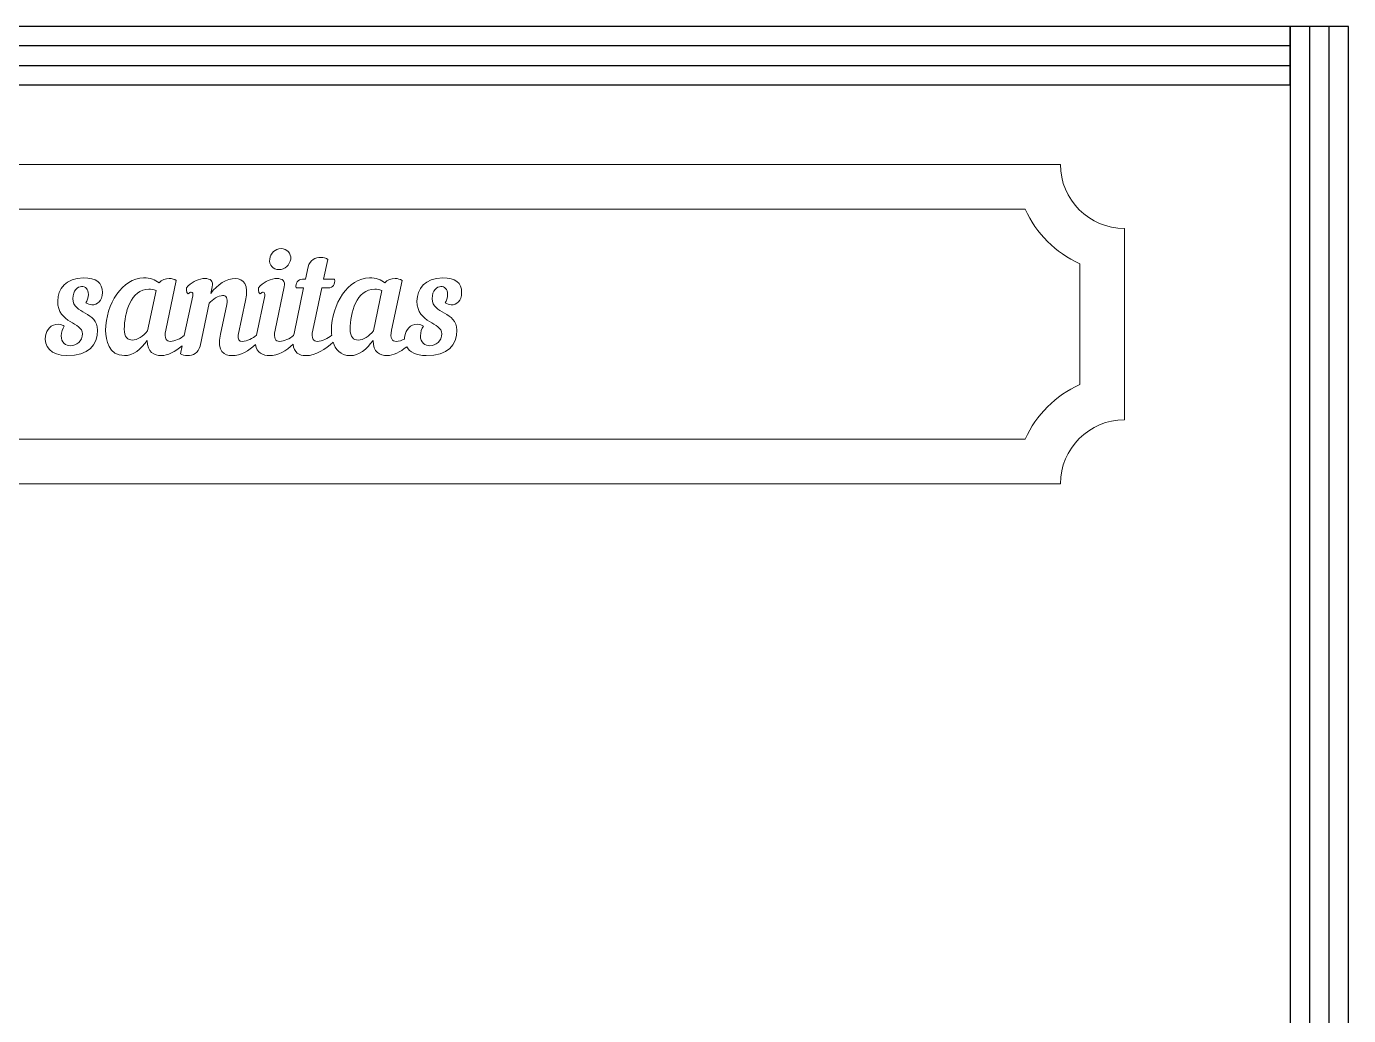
# Model space of a CAD drawing. Header units: millimetres. Extents: x -757 to 1128, y -558 to 127.
# Drawn here: x 506 to 594.5, y 58.8 to 125 of the extents above; entities that cross this region are included whole.
import ezdxf

# ---------------------------------------------------------------- set-up
doc = ezdxf.new("R2010")
doc.units = ezdxf.units.MM
doc.header["$MEASUREMENT"] = 0
doc.layers.add('Layer 1', color=7, linetype='Continuous')

msp = doc.modelspace()

# ---------------------------------------------------------------- linework, layer by layer
at = {"layer": 'Layer 1', "color": 25}
for points in [[(358.4114, 121.1334), (358.4114, 121.1334), (358.4114, 125.0334), (358.4114, 125.0334), (358.4114, 125.0334), (358.4114, 125.0334), (590.6114, 125.0334), (590.6114, 125.0334), (590.6114, 125.0334), (590.6114, 125.0334), (590.6114, 121.1334), (590.6114, 121.1334), (590.6114, 121.1334), (590.6114, 121.1334), (358.4114, 121.1334), (358.4114, 121.1334)], [(590.6114, 125.0334), (590.6114, 125.0334), (594.5114, 125.0334), (594.5114, 125.0334), (594.5114, 125.0334), (594.5114, 125.0334), (594.5114, -174.9665), (594.5114, -174.9665), (594.5114, -174.9665), (594.5114, -174.9665), (590.6114, -174.9665), (590.6114, -174.9665), (590.6114, -174.9665), (590.6114, -174.9665), (590.6114, 125.0334), (590.6114, 125.0334)]]:
    msp.add_open_spline(points, degree=3, knots=[0, 0, 0, 0, 0.2, 0.2, 0.2, 0.2, 0.4, 0.4, 0.4, 0.4, 0.6, 0.6, 0.6, 0.6, 1, 1, 1, 1], dxfattribs=at)
at = {"layer": 'Layer 1', "color": 248}
for points in [[(591.9001, 125.0334), (591.9001, 125.0334), (593.2227, 125.0334), (593.2227, 125.0334), (593.2227, 125.0334), (593.2227, 125.0334), (593.2227, -174.9665), (593.2227, -174.9665), (593.2227, -174.9665), (593.2227, -174.9665), (591.9001, -174.9665), (591.9001, -174.9665), (591.9001, -174.9665), (591.9001, -174.9665), (591.9001, 125.0334), (591.9001, 125.0334)], [(358.4114, 122.4221), (358.4114, 122.4221), (358.4114, 123.7447), (358.4114, 123.7447), (358.4114, 123.7447), (358.4114, 123.7447), (590.6114, 123.7447), (590.6114, 123.7447), (590.6114, 123.7447), (590.6114, 123.7447), (590.6114, 122.4221), (590.6114, 122.4221), (590.6114, 122.4221), (590.6114, 122.4221), (358.4114, 122.4221), (358.4114, 122.4221)]]:
    msp.add_open_spline(points, degree=3, knots=[0, 0, 0, 0, 0.2, 0.2, 0.2, 0.2, 0.4, 0.4, 0.4, 0.4, 0.6, 0.6, 0.6, 0.6, 1, 1, 1, 1], dxfattribs=at)
at = {"layer": 'Layer 1', "lineweight": 9}
for points, knots in [([(373.7995, 115.7981), (373.7995, 115.7981), (575.2234, 115.7981), (575.2234, 115.7981), (575.2234, 115.7981), (575.2234, 113.4377), (577.1548, 111.5062), (579.5152, 111.5062), (579.5152, 111.5062), (579.5152, 111.5062), (579.5152, 98.7113), (579.5152, 98.7113), (579.5152, 98.7113), (577.1548, 98.7113), (575.2234, 96.7801), (575.2234, 94.4196), (575.2234, 94.4196), (575.2234, 94.4196), (373.7995, 94.4196), (373.7995, 94.4196), (373.7995, 94.4196), (373.7995, 96.7801), (371.8681, 98.7113), (369.5077, 98.7113), (369.5077, 98.7113), (369.5077, 98.7113), (369.5077, 111.5062), (369.5077, 111.5062), (369.5077, 111.5062), (371.8681, 111.5062), (373.7995, 113.4377), (373.7995, 115.7981)], [0, 0, 0, 0, 0.1111111, 0.1111111, 0.1111111, 0.1111111, 0.2222222, 0.2222222, 0.2222222, 0.2222222, 0.3333333, 0.3333333, 0.3333333, 0.3333333, 0.4444444, 0.4444444, 0.4444444, 0.4444444, 0.5555556, 0.5555556, 0.5555556, 0.5555556, 0.6666667, 0.6666667, 0.6666667, 0.6666667, 0.7777778, 0.7777778, 0.7777778, 0.7777778, 1, 1, 1, 1]), ([(376.1519, 112.7981), (375.4203, 111.1868), (374.119, 109.8854), (372.5077, 109.1538), (372.5077, 109.1538), (372.5077, 109.1538), (372.5077, 101.0638), (372.5077, 101.0638), (372.5077, 101.0638), (374.119, 100.3322), (375.4203, 99.0309), (376.1519, 97.4196), (376.1519, 97.4196), (376.1519, 97.4196), (572.871, 97.4196), (572.871, 97.4196), (572.871, 97.4196), (573.6026, 99.0309), (574.9039, 100.3322), (576.5152, 101.0638), (576.5152, 101.0638), (576.5152, 101.0638), (576.5152, 109.1538), (576.5152, 109.1538), (576.5152, 109.1538), (574.9039, 109.8854), (573.6026, 111.1868), (572.871, 112.7981), (572.871, 112.7981), (572.871, 112.7981), (376.1519, 112.7981), (376.1519, 112.7981)], [0, 0, 0, 0, 0.1111111, 0.1111111, 0.1111111, 0.1111111, 0.2222222, 0.2222222, 0.2222222, 0.2222222, 0.3333333, 0.3333333, 0.3333333, 0.3333333, 0.4444444, 0.4444444, 0.4444444, 0.4444444, 0.5555556, 0.5555556, 0.5555556, 0.5555556, 0.6666667, 0.6666667, 0.6666667, 0.6666667, 0.7777778, 0.7777778, 0.7777778, 0.7777778, 1, 1, 1, 1]), ([(522.2966, 109.4607), (522.2362, 109.0683), (522.528, 108.7564), (522.9204, 108.7564), (522.9204, 108.7564), (523.3129, 108.7564), (523.6449, 109.0683), (523.7053, 109.4607), (523.7053, 109.4607), (523.7455, 109.8532), (523.4537, 110.1651), (523.0613, 110.1651), (523.0613, 110.1651), (522.6689, 110.1651), (522.3368, 109.8532), (522.2966, 109.4607)], [0, 0, 0, 0, 0.2, 0.2, 0.2, 0.2, 0.4, 0.4, 0.4, 0.4, 0.6, 0.6, 0.6, 0.6, 1, 1, 1, 1]), ([(513.8544, 108.203), (512.4557, 108.203), (511.3187, 106.4521), (511.3187, 104.6913), (511.3187, 104.6913), (511.3187, 104.0473), (511.53, 103.0008), (512.5765, 103.0008), (512.5765, 103.0008), (513.15, 103.0008), (513.6833, 103.4234), (514.1059, 104.0171), (514.1059, 104.0171), (514.0959, 103.2222), (514.5688, 103.0008), (515.0417, 103.0008), (515.0417, 103.0008), (515.4631, 103.0008), (515.9935, 103.2792), (516.4309, 103.653), (516.4309, 103.653), (516.4309, 103.653), (516.3196, 103.1316), (516.3196, 103.1316), (516.3196, 103.1316), (516.4404, 103.0511), (516.6114, 103.0008), (516.7926, 103.0008), (516.7926, 103.0008), (517.1548, 103.0008), (517.5372, 103.1719), (517.6378, 103.6347), (517.6378, 103.6347), (517.6378, 103.6347), (518.2516, 106.5024), (518.2516, 106.5024), (518.2516, 106.5024), (518.4729, 106.7741), (518.8754, 107.0257), (519.1471, 107.0257), (519.1471, 107.0257), (519.3685, 107.0257), (519.5094, 106.8546), (519.4188, 106.432), (519.4188, 106.432), (519.4188, 106.432), (518.9962, 104.4296), (518.9962, 104.4296), (518.9962, 104.4296), (518.7446, 103.2524), (519.2779, 103.0008), (519.781, 103.0008), (519.781, 103.0008), (520.343, 103.0008), (520.9051, 103.3225), (521.3505, 103.7385), (521.3505, 103.7385), (521.411, 103.1848), (521.87, 103.0008), (522.2765, 103.0008), (522.2765, 103.0008), (522.8478, 103.0008), (523.4192, 103.3333), (523.8681, 103.7594), (523.8681, 103.7594), (523.9222, 103.2082), (524.2595, 103.0008), (524.7115, 103.0008), (524.7115, 103.0008), (525.3486, 103.0008), (526.0663, 103.4141), (526.5425, 103.9096), (526.5425, 103.9096), (526.6913, 103.4311), (527.0189, 103.0008), (527.6899, 103.0008), (527.6899, 103.0008), (528.2634, 103.0008), (528.7967, 103.4234), (529.2193, 104.0171), (529.2193, 104.0171), (529.2093, 103.2222), (529.6822, 103.0008), (530.1551, 103.0008), (530.1551, 103.0008), (530.5532, 103.0008), (531.0485, 103.2494), (531.4709, 103.5919), (531.4709, 103.5919), (531.676, 103.2465), (532.1014, 103.0008), (532.7612, 103.0008), (532.7612, 103.0008), (532.7612, 103.0008), (532.7612, 103.0008), (532.7612, 103.0008), (532.7612, 103.0008), (534.2404, 103.0008), (534.824, 103.7253), (534.824, 104.7013), (534.824, 104.7013), (534.824, 105.9792), (533.1738, 105.7478), (533.1738, 106.8144), (533.1738, 106.8144), (533.1738, 107.3577), (533.4857, 107.6294), (533.7574, 107.6294), (533.7574, 107.6294), (533.9989, 107.6294), (534.2102, 107.4584), (534.2102, 107.0861), (534.2102, 107.0861), (534.2102, 106.8848), (534.1398, 106.6634), (534.0391, 106.5427), (534.0391, 106.5427), (534.17, 106.4521), (534.3108, 106.4119), (534.4416, 106.4018), (534.4416, 106.4018), (534.8139, 106.3817), (535.146, 106.6634), (535.146, 107.2269), (535.146, 107.2269), (535.146, 107.881), (534.7334, 108.203), (533.8782, 108.203), (533.8782, 108.203), (532.7109, 108.203), (532.1575, 107.4584), (532.1575, 106.6534), (532.1575, 106.6534), (532.1575, 105.1441), (533.8178, 105.2346), (533.8178, 104.4699), (533.8178, 104.4699), (533.8178, 103.9768), (533.4052, 103.6649), (533.0229, 103.6649), (533.0229, 103.6649), (532.7009, 103.6649), (532.3889, 103.8662), (532.3889, 104.329), (532.3889, 104.329), (532.3889, 104.5705), (532.4694, 104.812), (532.6003, 104.9629), (532.6003, 104.9629), (532.4896, 105.0636), (532.3588, 105.1038), (532.1978, 105.1038), (532.1978, 105.1038), (531.7047, 105.1038), (531.4129, 104.7416), (531.3425, 104.329), (531.3425, 104.329), (531.3305, 104.2558), (531.3252, 104.1829), (531.3265, 104.111), (531.3265, 104.111), (531.142, 104.0183), (530.9431, 103.9567), (530.7589, 103.9567), (530.7589, 103.9567), (530.4972, 103.9567), (530.3362, 104.1378), (530.457, 104.7013), (530.457, 104.7013), (530.457, 104.7013), (531.1613, 108.0319), (531.1613, 108.0319), (531.1613, 108.0319), (531.0406, 108.1124), (530.8695, 108.1627), (530.6884, 108.1627), (530.6884, 108.1627), (530.4369, 108.1627), (530.1753, 108.0722), (530.0042, 107.8709), (530.0042, 107.8709), (529.7526, 108.0923), (529.4206, 108.203), (528.9678, 108.203), (528.9678, 108.203), (528.9678, 108.203), (528.9678, 108.203), (528.9678, 108.203), (528.9678, 108.203), (527.5691, 108.203), (526.4321, 106.4521), (526.4321, 104.6913), (526.4321, 104.6913), (526.4321, 104.593), (526.4371, 104.4853), (526.4492, 104.3734), (526.4492, 104.3734), (526.1925, 104.1537), (525.8158, 103.9567), (525.4863, 103.9567), (525.4863, 103.9567), (525.2247, 103.9567), (525.0637, 104.1378), (525.1844, 104.7013), (525.1844, 104.7013), (525.1844, 104.7013), (525.7781, 107.5288), (525.7781, 107.5288), (525.7781, 107.5288), (525.7781, 107.5288), (526.2208, 107.5288), (526.2208, 107.5288), (526.2208, 107.5288), (526.5327, 107.5288), (526.6937, 107.7904), (526.6434, 108.1124), (526.6434, 108.1124), (526.6434, 108.1124), (525.9089, 108.1124), (525.9089, 108.1124), (525.9089, 108.1124), (525.9089, 108.1124), (526.1906, 109.4406), (526.1906, 109.4406), (526.1906, 109.4406), (526.0699, 109.5211), (525.8988, 109.5714), (525.7177, 109.5714), (525.7177, 109.5714), (525.3555, 109.5714), (524.9731, 109.4004), (524.8725, 108.9375), (524.8725, 108.9375), (524.8725, 108.9375), (524.6914, 108.1124), (524.6914, 108.1124), (524.6914, 108.1124), (524.6914, 108.1124), (524.4901, 108.1124), (524.4901, 108.1124), (524.4901, 108.1124), (524.1782, 108.1124), (524.0172, 107.8508), (524.0675, 107.5288), (524.0675, 107.5288), (524.0675, 107.5288), (524.5706, 107.5288), (524.5706, 107.5288), (524.5706, 107.5288), (524.5706, 107.5288), (523.9266, 104.49), (523.9266, 104.49), (523.9266, 104.49), (523.9169, 104.4435), (523.9085, 104.3983), (523.9009, 104.3543), (523.9009, 104.3543), (523.6451, 104.1424), (523.2806, 103.9567), (522.9607, 103.9567), (522.9607, 103.9567), (522.6991, 103.9567), (522.5381, 104.1378), (522.6588, 104.7013), (522.6588, 104.7013), (522.6588, 104.7013), (523.2726, 107.6093), (523.2726, 107.6093), (523.2726, 107.6093), (523.3531, 107.9917), (523.1519, 108.1627), (522.7896, 108.1627), (522.7896, 108.1627), (522.367, 108.1627), (522.0048, 107.9514), (521.6627, 107.6797), (521.6627, 107.6797), (521.4614, 107.5187), (521.5319, 107.2068), (521.6627, 107.1263), (521.6627, 107.1263), (521.7532, 107.2068), (521.8136, 107.2471), (521.8639, 107.2471), (521.8639, 107.2471), (521.9545, 107.2471), (521.9947, 107.1565), (521.9645, 106.9955), (521.9645, 106.9955), (521.9645, 106.9955), (521.4152, 104.3624), (521.4152, 104.3624), (521.4152, 104.3624), (521.1589, 104.1472), (520.7893, 103.9567), (520.4653, 103.9567), (520.4653, 103.9567), (520.264, 103.9567), (520.1332, 104.0775), (520.1936, 104.3693), (520.1936, 104.3693), (520.1936, 104.3693), (520.6866, 106.6836), (520.6866, 106.6836), (520.6866, 106.6836), (520.9181, 107.7401), (520.5357, 108.1627), (520.0024, 108.1627), (520.0024, 108.1627), (519.4188, 108.1627), (518.7748, 107.7602), (518.3522, 107.1565), (518.3522, 107.1565), (518.3522, 107.1565), (518.4528, 107.6093), (518.4528, 107.6093), (518.4528, 107.6093), (518.5434, 107.9917), (518.3321, 108.1627), (517.9698, 108.1627), (517.9698, 108.1627), (517.5472, 108.1627), (517.185, 107.9514), (516.8429, 107.6797), (516.8429, 107.6797), (516.6416, 107.5187), (516.7121, 107.2068), (516.8429, 107.1263), (516.8429, 107.1263), (516.9334, 107.2068), (516.9938, 107.2471), (517.0441, 107.2471), (517.0441, 107.2471), (517.1347, 107.2471), (517.185, 107.1565), (517.1447, 106.9955), (517.1447, 106.9955), (517.1447, 106.9955), (516.5796, 104.3494), (516.5796, 104.3494), (516.5796, 104.3494), (516.324, 104.1396), (515.9629, 103.9567), (515.6455, 103.9567), (515.6455, 103.9567), (515.3838, 103.9567), (515.2228, 104.1378), (515.3436, 104.7013), (515.3436, 104.7013), (515.3436, 104.7013), (516.0479, 108.0319), (516.0479, 108.0319), (516.0479, 108.0319), (515.9272, 108.1124), (515.7561, 108.1627), (515.575, 108.1627), (515.575, 108.1627), (515.3235, 108.1627), (515.0619, 108.0722), (514.8908, 107.8709), (514.8908, 107.8709), (514.6392, 108.0923), (514.3072, 108.203), (513.8544, 108.203), (513.8544, 108.203), (513.8544, 108.203), (513.8544, 108.203), (513.8544, 108.203)], [0, 0, 0, 0, 0.0107527, 0.0107527, 0.0107527, 0.0107527, 0.0215054, 0.0215054, 0.0215054, 0.0215054, 0.0322581, 0.0322581, 0.0322581, 0.0322581, 0.0430108, 0.0430108, 0.0430108, 0.0430108, 0.0537634, 0.0537634, 0.0537634, 0.0537634, 0.0645161, 0.0645161, 0.0645161, 0.0645161, 0.0752688, 0.0752688, 0.0752688, 0.0752688, 0.0860215, 0.0860215, 0.0860215, 0.0860215, 0.0967742, 0.0967742, 0.0967742, 0.0967742, 0.1075269, 0.1075269, 0.1075269, 0.1075269, 0.1182796, 0.1182796, 0.1182796, 0.1182796, 0.1290323, 0.1290323, 0.1290323, 0.1290323, 0.1397849, 0.1397849, 0.1397849, 0.1397849, 0.1505376, 0.1505376, 0.1505376, 0.1505376, 0.1612903, 0.1612903, 0.1612903, 0.1612903, 0.172043, 0.172043, 0.172043, 0.172043, 0.1827957, 0.1827957, 0.1827957, 0.1827957, 0.1935484, 0.1935484, 0.1935484, 0.1935484, 0.2043011, 0.2043011, 0.2043011, 0.2043011, 0.2150538, 0.2150538, 0.2150538, 0.2150538, 0.2258065, 0.2258065, 0.2258065, 0.2258065, 0.2365591, 0.2365591, 0.2365591, 0.2365591, 0.2473118, 0.2473118, 0.2473118, 0.2473118, 0.2580645, 0.2580645, 0.2580645, 0.2580645, 0.2688172, 0.2688172, 0.2688172, 0.2688172, 0.2795699, 0.2795699, 0.2795699, 0.2795699, 0.2903226, 0.2903226, 0.2903226, 0.2903226, 0.3010753, 0.3010753, 0.3010753, 0.3010753, 0.311828, 0.311828, 0.311828, 0.311828, 0.3225806, 0.3225806, 0.3225806, 0.3225806, 0.3333333, 0.3333333, 0.3333333, 0.3333333, 0.344086, 0.344086, 0.344086, 0.344086, 0.3548387, 0.3548387, 0.3548387, 0.3548387, 0.3655914, 0.3655914, 0.3655914, 0.3655914, 0.3763441, 0.3763441, 0.3763441, 0.3763441, 0.3870968, 0.3870968, 0.3870968, 0.3870968, 0.3978495, 0.3978495, 0.3978495, 0.3978495, 0.4086022, 0.4086022, 0.4086022, 0.4086022, 0.4193548, 0.4193548, 0.4193548, 0.4193548, 0.4301075, 0.4301075, 0.4301075, 0.4301075, 0.4408602, 0.4408602, 0.4408602, 0.4408602, 0.4516129, 0.4516129, 0.4516129, 0.4516129, 0.4623656, 0.4623656, 0.4623656, 0.4623656, 0.4731183, 0.4731183, 0.4731183, 0.4731183, 0.483871, 0.483871, 0.483871, 0.483871, 0.4946237, 0.4946237, 0.4946237, 0.4946237, 0.5053763, 0.5053763, 0.5053763, 0.5053763, 0.516129, 0.516129, 0.516129, 0.516129, 0.5268817, 0.5268817, 0.5268817, 0.5268817, 0.5376344, 0.5376344, 0.5376344, 0.5376344, 0.5483871, 0.5483871, 0.5483871, 0.5483871, 0.5591398, 0.5591398, 0.5591398, 0.5591398, 0.5698925, 0.5698925, 0.5698925, 0.5698925, 0.5806452, 0.5806452, 0.5806452, 0.5806452, 0.5913978, 0.5913978, 0.5913978, 0.5913978, 0.6021505, 0.6021505, 0.6021505, 0.6021505, 0.6129032, 0.6129032, 0.6129032, 0.6129032, 0.6236559, 0.6236559, 0.6236559, 0.6236559, 0.6344086, 0.6344086, 0.6344086, 0.6344086, 0.6451613, 0.6451613, 0.6451613, 0.6451613, 0.655914, 0.655914, 0.655914, 0.655914, 0.6666667, 0.6666667, 0.6666667, 0.6666667, 0.6774194, 0.6774194, 0.6774194, 0.6774194, 0.688172, 0.688172, 0.688172, 0.688172, 0.6989247, 0.6989247, 0.6989247, 0.6989247, 0.7096774, 0.7096774, 0.7096774, 0.7096774, 0.7204301, 0.7204301, 0.7204301, 0.7204301, 0.7311828, 0.7311828, 0.7311828, 0.7311828, 0.7419355, 0.7419355, 0.7419355, 0.7419355, 0.7526882, 0.7526882, 0.7526882, 0.7526882, 0.7634409, 0.7634409, 0.7634409, 0.7634409, 0.7741935, 0.7741935, 0.7741935, 0.7741935, 0.7849462, 0.7849462, 0.7849462, 0.7849462, 0.7956989, 0.7956989, 0.7956989, 0.7956989, 0.8064516, 0.8064516, 0.8064516, 0.8064516, 0.8172043, 0.8172043, 0.8172043, 0.8172043, 0.827957, 0.827957, 0.827957, 0.827957, 0.8387097, 0.8387097, 0.8387097, 0.8387097, 0.8494624, 0.8494624, 0.8494624, 0.8494624, 0.8602151, 0.8602151, 0.8602151, 0.8602151, 0.8709677, 0.8709677, 0.8709677, 0.8709677, 0.8817204, 0.8817204, 0.8817204, 0.8817204, 0.8924731, 0.8924731, 0.8924731, 0.8924731, 0.9032258, 0.9032258, 0.9032258, 0.9032258, 0.9139785, 0.9139785, 0.9139785, 0.9139785, 0.9247312, 0.9247312, 0.9247312, 0.9247312, 0.9354839, 0.9354839, 0.9354839, 0.9354839, 0.9462366, 0.9462366, 0.9462366, 0.9462366, 0.9569892, 0.9569892, 0.9569892, 0.9569892, 0.9677419, 0.9677419, 0.9677419, 0.9677419, 0.9784946, 0.9784946, 0.9784946, 0.9784946, 1, 1, 1, 1]), ([(508.7126, 103.0008), (510.1918, 103.0008), (510.7754, 103.7253), (510.7754, 104.7013), (510.7754, 104.7013), (510.7754, 105.9792), (509.1252, 105.7478), (509.1252, 106.8144), (509.1252, 106.8144), (509.1252, 107.3577), (509.4371, 107.6294), (509.7088, 107.6294), (509.7088, 107.6294), (509.9503, 107.6294), (510.1616, 107.4584), (510.1616, 107.0861), (510.1616, 107.0861), (510.1616, 106.8848), (510.0912, 106.6634), (509.9905, 106.5427), (509.9905, 106.5427), (510.1214, 106.4521), (510.2622, 106.4119), (510.393, 106.4018), (510.393, 106.4018), (510.7653, 106.3817), (511.0974, 106.6634), (511.0974, 107.2269), (511.0974, 107.2269), (511.0974, 107.881), (510.6848, 108.203), (509.8296, 108.203), (509.8296, 108.203), (508.6623, 108.203), (508.1089, 107.4584), (508.1089, 106.6534), (508.1089, 106.6534), (508.1089, 105.1441), (509.7692, 105.2346), (509.7692, 104.4699), (509.7692, 104.4699), (509.7692, 103.9768), (509.3566, 103.6649), (508.9743, 103.6649), (508.9743, 103.6649), (508.6523, 103.6649), (508.3403, 103.8662), (508.3403, 104.329), (508.3403, 104.329), (508.3403, 104.5705), (508.4208, 104.812), (508.5517, 104.9629), (508.5517, 104.9629), (508.441, 105.0636), (508.3102, 105.1038), (508.1492, 105.1038), (508.1492, 105.1038), (507.6561, 105.1038), (507.3643, 104.7416), (507.2939, 104.329), (507.2939, 104.329), (507.1832, 103.6548), (507.636, 103.0008), (508.7126, 103.0008), (508.7126, 103.0008), (508.7126, 103.0008), (508.7126, 103.0008), (508.7126, 103.0008)], [0, 0, 0, 0, 0.0555556, 0.0555556, 0.0555556, 0.0555556, 0.1111111, 0.1111111, 0.1111111, 0.1111111, 0.1666667, 0.1666667, 0.1666667, 0.1666667, 0.2222222, 0.2222222, 0.2222222, 0.2222222, 0.2777778, 0.2777778, 0.2777778, 0.2777778, 0.3333333, 0.3333333, 0.3333333, 0.3333333, 0.3888889, 0.3888889, 0.3888889, 0.3888889, 0.4444444, 0.4444444, 0.4444444, 0.4444444, 0.5, 0.5, 0.5, 0.5, 0.5555556, 0.5555556, 0.5555556, 0.5555556, 0.6111111, 0.6111111, 0.6111111, 0.6111111, 0.6666667, 0.6666667, 0.6666667, 0.6666667, 0.7222222, 0.7222222, 0.7222222, 0.7222222, 0.7777778, 0.7777778, 0.7777778, 0.7777778, 0.8333333, 0.8333333, 0.8333333, 0.8333333, 0.8888889, 0.8888889, 0.8888889, 0.8888889, 1, 1, 1, 1]), ([(514.1261, 104.6711), (513.8544, 104.2988), (513.4318, 104.0372), (513.1098, 104.0372), (513.1098, 104.0372), (512.7979, 104.0372), (512.5664, 104.2586), (512.5664, 104.7617), (512.5664, 104.7617), (512.5664, 105.8585), (512.9991, 107.4483), (514.2166, 107.4483), (514.2166, 107.4483), (514.3676, 107.4483), (514.5185, 107.4282), (514.6896, 107.3678), (514.6896, 107.3678), (514.6896, 107.3678), (514.1261, 104.6711), (514.1261, 104.6711)], [0, 0, 0, 0, 0.1666667, 0.1666667, 0.1666667, 0.1666667, 0.3333333, 0.3333333, 0.3333333, 0.3333333, 0.5, 0.5, 0.5, 0.5, 0.6666667, 0.6666667, 0.6666667, 0.6666667, 1, 1, 1, 1]), ([(529.2395, 104.6711), (528.9678, 104.2988), (528.5452, 104.0372), (528.2232, 104.0372), (528.2232, 104.0372), (527.9113, 104.0372), (527.6798, 104.2586), (527.6798, 104.7617), (527.6798, 104.7617), (527.6798, 105.8585), (528.1125, 107.4483), (529.33, 107.4483), (529.33, 107.4483), (529.481, 107.4483), (529.6319, 107.4282), (529.803, 107.3678), (529.803, 107.3678), (529.803, 107.3678), (529.2395, 104.6711), (529.2395, 104.6711)], [0, 0, 0, 0, 0.1666667, 0.1666667, 0.1666667, 0.1666667, 0.3333333, 0.3333333, 0.3333333, 0.3333333, 0.5, 0.5, 0.5, 0.5, 0.6666667, 0.6666667, 0.6666667, 0.6666667, 1, 1, 1, 1])]:
    msp.add_open_spline(points, degree=3, knots=knots, dxfattribs=at)

doc.saveas('drawing.dxf')
